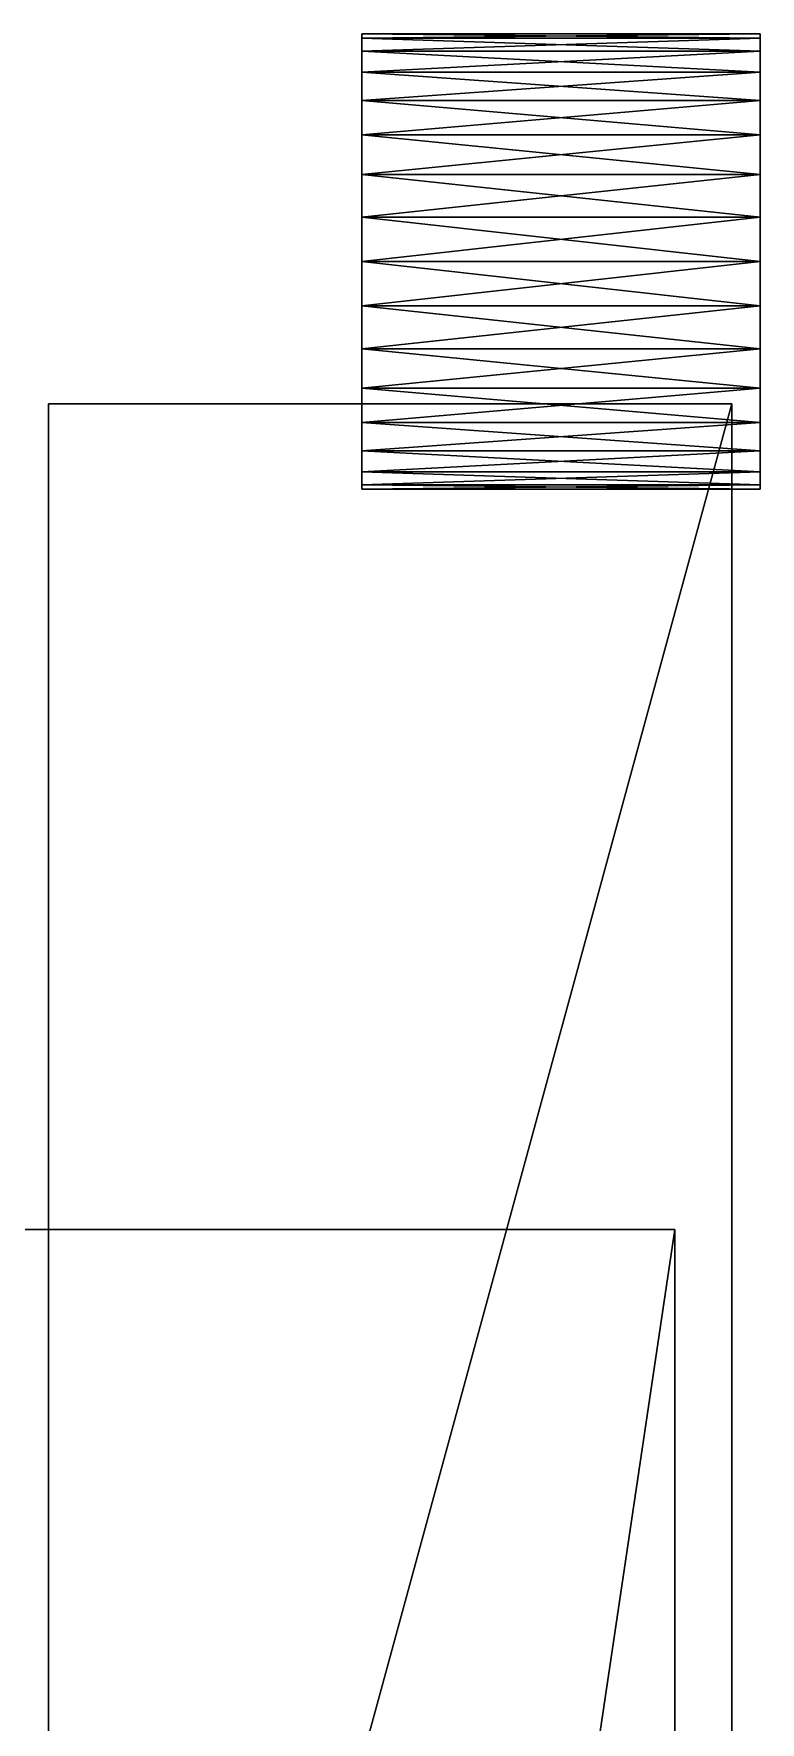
# Model space of a CAD drawing. Header units: millimetres. Extents: x -18 to 4450, y -985 to 970.
# Drawn here: x 3511.5 to 3537, y 672.7 to 732 of the extents above; entities that cross this region are included whole.
import ezdxf

# ---------------------------------------------------------------- set-up
doc = ezdxf.new("R2010")
doc.units = ezdxf.units.MM
for name, color, linetype in [('body__rear_right_tail_lamp_amber_upper_lens', 30, 'CONTINUOUS'), ('body__rear_right_tail_lamp_body_screw_1', 9, 'CONTINUOUS'), ('body__rear_right_tail_lamp_body_screw_2', 9, 'CONTINUOUS'), ('body__rear_right_tail_lamp_clear_lower_lens', 7, 'CONTINUOUS'), ('body__rear_right_tail_lamp_red_center_lens', 1, 'CONTINUOUS'), ('hard_top__rear_barn_door_right_subtle_crown', 40, 'CONTINUOUS')]:
    doc.layers.add(name, color=color, linetype=linetype)

msp = doc.modelspace()

# ---------------------------------------------------------------- linework, layer by layer
at = {"layer": 'body__rear_right_tail_lamp_amber_upper_lens'}
for points in [[(3512.000084, 630.999982, 981.999993), (3512.000084, 630.999982, 1024.000049), (3512.000084, 718.999982, 1024.000049)], [(3512.000084, 630.999982, 981.999993), (3512.000084, 718.999982, 1024.000049), (3512.000084, 718.999982, 981.999993)], [(3512.000084, 718.999982, 981.999993), (3512.000084, 718.999982, 1024.000049), (3536.000013, 718.999982, 1024.000049)], [(3512.000084, 718.999982, 981.999993), (3536.000013, 718.999982, 1024.000049), (3536.000013, 718.999982, 981.999993)], [(3512.000084, 630.999982, 1024.000049), (3536.000013, 630.999982, 1024.000049), (3536.000013, 718.999982, 1024.000049)], [(3512.000084, 630.999982, 1024.000049), (3536.000013, 718.999982, 1024.000049), (3512.000084, 718.999982, 1024.000049)], [(3512.000084, 630.999982, 981.999993), (3512.000084, 718.999982, 981.999993), (3536.000013, 718.999982, 981.999993)], [(3512.000084, 630.999982, 981.999993), (3536.000013, 718.999982, 981.999993), (3536.000013, 630.999982, 981.999993)], [(3536.000013, 630.999982, 981.999993), (3536.000013, 718.999982, 981.999993), (3536.000013, 718.999982, 1024.000049)], [(3536.000013, 630.999982, 981.999993), (3536.000013, 718.999982, 1024.000049), (3536.000013, 630.999982, 1024.000049)]]:
    msp.add_3dface(points, dxfattribs=at)
at = {"layer": 'body__rear_right_tail_lamp_body_screw_1'}
for points in [[(3523.000002, 731.999993, 1016.000032), (3536.999941, 731.999993, 1016.000032), (3536.999941, 731.846273, 1017.56072)], [(3523.000002, 731.999993, 1016.000032), (3536.999941, 731.846273, 1017.56072), (3523.000002, 731.846273, 1017.56072)], [(3523.000002, 723.999977, 1016.000032), (3523.000002, 731.846273, 1017.56072), (3523.000002, 731.999993, 1016.000032)], [(3523.000002, 731.846273, 1014.439225), (3536.999941, 731.846273, 1014.439225), (3536.999941, 731.999993, 1016.000032)], [(3523.000002, 731.846273, 1014.439225), (3536.999941, 731.999993, 1016.000032), (3523.000002, 731.999993, 1016.000032)], [(3523.000002, 723.999977, 1016.000032), (3523.000002, 731.999993, 1016.000032), (3523.000002, 731.846273, 1014.439225)], [(3523.000002, 731.846273, 1017.56072), (3536.999941, 731.846273, 1017.56072), (3536.999941, 731.391013, 1019.061446)], [(3523.000002, 731.846273, 1017.56072), (3536.999941, 731.391013, 1019.061446), (3523.000002, 731.391013, 1019.061446)], [(3523.000002, 723.999977, 1016.000032), (3523.000002, 731.391013, 1019.061446), (3523.000002, 731.846273, 1017.56072)], [(3523.000002, 731.391013, 1012.938499), (3536.999941, 731.391013, 1012.938499), (3536.999941, 731.846273, 1014.439225)], [(3523.000002, 731.391013, 1012.938499), (3536.999941, 731.846273, 1014.439225), (3523.000002, 731.846273, 1014.439225)], [(3523.000002, 723.999977, 1016.000032), (3523.000002, 731.846273, 1014.439225), (3523.000002, 731.391013, 1012.938499)], [(3536.999941, 723.999977, 1016.000032), (3536.999941, 731.999993, 1016.000032), (3536.999941, 731.846273, 1017.56072)], [(3536.999941, 723.999977, 1016.000032), (3536.999941, 731.846273, 1014.439225), (3536.999941, 731.999993, 1016.000032)], [(3536.999941, 723.999977, 1016.000032), (3536.999941, 731.846273, 1017.56072), (3536.999941, 731.391013, 1019.061446)], [(3536.999941, 723.999977, 1016.000032), (3536.999941, 731.391013, 1012.938499), (3536.999941, 731.846273, 1014.439225)], [(3523.000002, 731.391013, 1019.061446), (3536.999941, 731.391013, 1019.061446), (3536.999941, 730.651736, 1020.444512)], [(3523.000002, 731.391013, 1019.061446), (3536.999941, 730.651736, 1020.444512), (3523.000002, 730.651736, 1020.444512)], [(3523.000002, 723.999977, 1016.000032), (3523.000002, 730.651736, 1020.444512), (3523.000002, 731.391013, 1019.061446)], [(3523.000002, 730.651736, 1011.555433), (3536.999941, 730.651736, 1011.555433), (3536.999941, 731.391013, 1012.938499)], [(3523.000002, 730.651736, 1011.555433), (3536.999941, 731.391013, 1012.938499), (3523.000002, 731.391013, 1012.938499)], [(3523.000002, 723.999977, 1016.000032), (3523.000002, 731.391013, 1012.938499), (3523.000002, 730.651736, 1011.555433)], [(3536.999941, 723.999977, 1016.000032), (3536.999941, 731.391013, 1019.061446), (3536.999941, 730.651736, 1020.444512)], [(3536.999941, 723.999977, 1016.000032), (3536.999941, 730.651736, 1011.555433), (3536.999941, 731.391013, 1012.938499)], [(3523.000002, 730.651736, 1020.444512), (3536.999941, 730.651736, 1020.444512), (3536.999941, 729.656875, 1021.656871)], [(3523.000002, 730.651736, 1020.444512), (3536.999941, 729.656875, 1021.656871), (3523.000002, 729.656875, 1021.656871)], [(3523.000002, 723.999977, 1016.000032), (3523.000002, 729.656875, 1021.656871), (3523.000002, 730.651736, 1020.444512)], [(3523.000002, 729.656875, 1010.343194), (3536.999941, 729.656875, 1010.343194), (3536.999941, 730.651736, 1011.555433)], [(3523.000002, 729.656875, 1010.343194), (3536.999941, 730.651736, 1011.555433), (3523.000002, 730.651736, 1011.555433)], [(3523.000002, 723.999977, 1016.000032), (3523.000002, 730.651736, 1011.555433), (3523.000002, 729.656875, 1010.343194)], [(3536.999941, 723.999977, 1016.000032), (3536.999941, 730.651736, 1020.444512), (3536.999941, 729.656875, 1021.656871)], [(3536.999941, 723.999977, 1016.000032), (3536.999941, 729.656875, 1010.343194), (3536.999941, 730.651736, 1011.555433)], [(3523.000002, 729.656875, 1021.656871), (3536.999941, 729.656875, 1021.656871), (3536.999941, 728.444576, 1022.651792)], [(3523.000002, 729.656875, 1021.656871), (3536.999941, 728.444576, 1022.651792), (3523.000002, 728.444576, 1022.651792)], [(3523.000002, 723.999977, 1016.000032), (3523.000002, 728.444576, 1022.651792), (3523.000002, 729.656875, 1021.656871)], [(3523.000002, 728.444576, 1009.348273), (3536.999941, 728.444576, 1009.348273), (3536.999941, 729.656875, 1010.343194)], [(3523.000002, 728.444576, 1009.348273), (3536.999941, 729.656875, 1010.343194), (3523.000002, 729.656875, 1010.343194)], [(3523.000002, 723.999977, 1016.000032), (3523.000002, 729.656875, 1010.343194), (3523.000002, 728.444576, 1009.348273)], [(3536.999941, 723.999977, 1016.000032), (3536.999941, 729.656875, 1021.656871), (3536.999941, 728.444576, 1022.651792)], [(3536.999941, 723.999977, 1016.000032), (3536.999941, 728.444576, 1009.348273), (3536.999941, 729.656875, 1010.343194)], [(3523.000002, 728.444576, 1022.651792), (3536.999941, 728.444576, 1022.651792), (3536.999941, 727.06145, 1023.391008)], [(3523.000002, 728.444576, 1022.651792), (3536.999941, 727.06145, 1023.391008), (3523.000002, 727.06145, 1023.391008)], [(3523.000002, 723.999977, 1016.000032), (3523.000002, 727.06145, 1023.391008), (3523.000002, 728.444576, 1022.651792)], [(3523.000002, 727.06145, 1008.608937), (3536.999941, 727.06145, 1008.608937), (3536.999941, 728.444576, 1009.348273)], [(3523.000002, 727.06145, 1008.608937), (3536.999941, 728.444576, 1009.348273), (3523.000002, 728.444576, 1009.348273)], [(3523.000002, 723.999977, 1016.000032), (3523.000002, 728.444576, 1009.348273), (3523.000002, 727.06145, 1008.608937)], [(3536.999941, 723.999977, 1016.000032), (3536.999941, 728.444576, 1022.651792), (3536.999941, 727.06145, 1023.391008)], [(3536.999941, 723.999977, 1016.000032), (3536.999941, 727.06145, 1008.608937), (3536.999941, 728.444576, 1009.348273)], [(3523.000002, 727.06145, 1023.391008), (3536.999941, 727.06145, 1023.391008), (3536.999941, 725.560725, 1023.846269)], [(3523.000002, 727.06145, 1023.391008), (3536.999941, 725.560725, 1023.846269), (3523.000002, 725.560725, 1023.846269)], [(3523.000002, 723.999977, 1016.000032), (3523.000002, 725.560725, 1023.846269), (3523.000002, 727.06145, 1023.391008)], [(3523.000002, 725.560725, 1008.153677), (3536.999941, 725.560725, 1008.153677), (3536.999941, 727.06145, 1008.608937)], [(3523.000002, 725.560725, 1008.153677), (3536.999941, 727.06145, 1008.608937), (3523.000002, 727.06145, 1008.608937)], [(3523.000002, 723.999977, 1016.000032), (3523.000002, 727.06145, 1008.608937), (3523.000002, 725.560725, 1008.153677)], [(3536.999941, 723.999977, 1016.000032), (3536.999941, 727.06145, 1023.391008), (3536.999941, 725.560725, 1023.846269)], [(3536.999941, 723.999977, 1016.000032), (3536.999941, 725.560725, 1008.153677), (3536.999941, 727.06145, 1008.608937)], [(3523.000002, 725.560725, 1023.846269), (3536.999941, 725.560725, 1023.846269), (3536.999941, 723.999977, 1024.000049)], [(3523.000002, 725.560725, 1023.846269), (3536.999941, 723.999977, 1024.000049), (3523.000002, 723.999977, 1024.000049)], [(3523.000002, 723.999977, 1016.000032), (3523.000002, 723.999977, 1024.000049), (3523.000002, 725.560725, 1023.846269)], [(3523.000002, 723.999977, 1008.000016), (3536.999941, 723.999977, 1008.000016), (3536.999941, 725.560725, 1008.153677)], [(3523.000002, 723.999977, 1008.000016), (3536.999941, 725.560725, 1008.153677), (3523.000002, 725.560725, 1008.153677)], [(3523.000002, 723.999977, 1016.000032), (3523.000002, 725.560725, 1008.153677), (3523.000002, 723.999977, 1008.000016)], [(3536.999941, 723.999977, 1016.000032), (3536.999941, 725.560725, 1023.846269), (3536.999941, 723.999977, 1024.000049)], [(3536.999941, 723.999977, 1016.000032), (3536.999941, 723.999977, 1008.000016), (3536.999941, 725.560725, 1008.153677)], [(3523.000002, 723.999977, 1024.000049), (3536.999941, 723.999977, 1024.000049), (3536.999941, 722.439289, 1023.846269)], [(3523.000002, 723.999977, 1024.000049), (3536.999941, 722.439289, 1023.846269), (3523.000002, 722.439289, 1023.846269)], [(3523.000002, 723.999977, 1016.000032), (3523.000002, 722.439289, 1023.846269), (3523.000002, 723.999977, 1024.000049)], [(3523.000002, 723.999977, 1016.000032), (3523.000002, 720.938504, 1023.391008), (3523.000002, 722.439289, 1023.846269)], [(3523.000002, 723.999977, 1016.000032), (3523.000002, 719.555438, 1022.651792), (3523.000002, 720.938504, 1023.391008)], [(3523.000002, 723.999977, 1016.000032), (3523.000002, 718.343139, 1021.656871), (3523.000002, 719.555438, 1022.651792)], [(3523.000002, 723.999977, 1016.000032), (3523.000002, 717.348218, 1020.444512), (3523.000002, 718.343139, 1021.656871)], [(3523.000002, 723.999977, 1016.000032), (3523.000002, 716.608942, 1019.061446), (3523.000002, 717.348218, 1020.444512)], [(3523.000002, 723.999977, 1016.000032), (3523.000002, 716.153741, 1017.56072), (3523.000002, 716.608942, 1019.061446)], [(3523.000002, 723.999977, 1016.000032), (3523.000002, 716.000021, 1016.000032), (3523.000002, 716.153741, 1017.56072)], [(3523.000002, 723.999977, 1016.000032), (3523.000002, 716.153741, 1014.439225), (3523.000002, 716.000021, 1016.000032)], [(3523.000002, 723.999977, 1016.000032), (3523.000002, 716.608942, 1012.938499), (3523.000002, 716.153741, 1014.439225)], [(3523.000002, 723.999977, 1016.000032), (3523.000002, 717.348218, 1011.555433), (3523.000002, 716.608942, 1012.938499)], [(3523.000002, 723.999977, 1016.000032), (3523.000002, 718.343139, 1010.343194), (3523.000002, 717.348218, 1011.555433)], [(3523.000002, 723.999977, 1016.000032), (3523.000002, 719.555438, 1009.348273), (3523.000002, 718.343139, 1010.343194)], [(3523.000002, 723.999977, 1016.000032), (3523.000002, 720.938504, 1008.608937), (3523.000002, 719.555438, 1009.348273)], [(3523.000002, 723.999977, 1016.000032), (3523.000002, 722.439289, 1008.153677), (3523.000002, 720.938504, 1008.608937)], [(3523.000002, 722.439289, 1008.153677), (3536.999941, 722.439289, 1008.153677), (3536.999941, 723.999977, 1008.000016)], [(3523.000002, 722.439289, 1008.153677), (3536.999941, 723.999977, 1008.000016), (3523.000002, 723.999977, 1008.000016)], [(3523.000002, 723.999977, 1016.000032), (3523.000002, 723.999977, 1008.000016), (3523.000002, 722.439289, 1008.153677)], [(3536.999941, 723.999977, 1016.000032), (3536.999941, 723.999977, 1024.000049), (3536.999941, 722.439289, 1023.846269)], [(3536.999941, 723.999977, 1016.000032), (3536.999941, 722.439289, 1023.846269), (3536.999941, 720.938504, 1023.391008)], [(3536.999941, 723.999977, 1016.000032), (3536.999941, 720.938504, 1023.391008), (3536.999941, 719.555438, 1022.651792)], [(3536.999941, 723.999977, 1016.000032), (3536.999941, 719.555438, 1022.651792), (3536.999941, 718.343139, 1021.656871)], [(3536.999941, 723.999977, 1016.000032), (3536.999941, 718.343139, 1021.656871), (3536.999941, 717.348218, 1020.444512)], [(3536.999941, 723.999977, 1016.000032), (3536.999941, 717.348218, 1020.444512), (3536.999941, 716.608942, 1019.061446)], [(3536.999941, 723.999977, 1016.000032), (3536.999941, 716.608942, 1019.061446), (3536.999941, 716.153741, 1017.56072)], [(3536.999941, 723.999977, 1016.000032), (3536.999941, 716.153741, 1017.56072), (3536.999941, 716.000021, 1016.000032)], [(3536.999941, 723.999977, 1016.000032), (3536.999941, 716.000021, 1016.000032), (3536.999941, 716.153741, 1014.439225)], [(3536.999941, 723.999977, 1016.000032), (3536.999941, 716.153741, 1014.439225), (3536.999941, 716.608942, 1012.938499)], [(3536.999941, 723.999977, 1016.000032), (3536.999941, 716.608942, 1012.938499), (3536.999941, 717.348218, 1011.555433)], [(3536.999941, 723.999977, 1016.000032), (3536.999941, 717.348218, 1011.555433), (3536.999941, 718.343139, 1010.343194)], [(3536.999941, 723.999977, 1016.000032), (3536.999941, 718.343139, 1010.343194), (3536.999941, 719.555438, 1009.348273)], [(3536.999941, 723.999977, 1016.000032), (3536.999941, 719.555438, 1009.348273), (3536.999941, 720.938504, 1008.608937)], [(3536.999941, 723.999977, 1016.000032), (3536.999941, 720.938504, 1008.608937), (3536.999941, 722.439289, 1008.153677)], [(3536.999941, 723.999977, 1016.000032), (3536.999941, 722.439289, 1008.153677), (3536.999941, 723.999977, 1008.000016)], [(3523.000002, 722.439289, 1023.846269), (3536.999941, 722.439289, 1023.846269), (3536.999941, 720.938504, 1023.391008)], [(3523.000002, 722.439289, 1023.846269), (3536.999941, 720.938504, 1023.391008), (3523.000002, 720.938504, 1023.391008)], [(3523.000002, 720.938504, 1008.608937), (3536.999941, 720.938504, 1008.608937), (3536.999941, 722.439289, 1008.153677)], [(3523.000002, 720.938504, 1008.608937), (3536.999941, 722.439289, 1008.153677), (3523.000002, 722.439289, 1008.153677)], [(3523.000002, 720.938504, 1023.391008), (3536.999941, 720.938504, 1023.391008), (3536.999941, 719.555438, 1022.651792)], [(3523.000002, 720.938504, 1023.391008), (3536.999941, 719.555438, 1022.651792), (3523.000002, 719.555438, 1022.651792)], [(3523.000002, 719.555438, 1009.348273), (3536.999941, 719.555438, 1009.348273), (3536.999941, 720.938504, 1008.608937)], [(3523.000002, 719.555438, 1009.348273), (3536.999941, 720.938504, 1008.608937), (3523.000002, 720.938504, 1008.608937)], [(3523.000002, 719.555438, 1022.651792), (3536.999941, 719.555438, 1022.651792), (3536.999941, 718.343139, 1021.656871)], [(3523.000002, 719.555438, 1022.651792), (3536.999941, 718.343139, 1021.656871), (3523.000002, 718.343139, 1021.656871)], [(3523.000002, 718.343139, 1010.343194), (3536.999941, 718.343139, 1010.343194), (3536.999941, 719.555438, 1009.348273)], [(3523.000002, 718.343139, 1010.343194), (3536.999941, 719.555438, 1009.348273), (3523.000002, 719.555438, 1009.348273)], [(3523.000002, 718.343139, 1021.656871), (3536.999941, 718.343139, 1021.656871), (3536.999941, 717.348218, 1020.444512)], [(3523.000002, 718.343139, 1021.656871), (3536.999941, 717.348218, 1020.444512), (3523.000002, 717.348218, 1020.444512)], [(3523.000002, 717.348218, 1011.555433), (3536.999941, 717.348218, 1011.555433), (3536.999941, 718.343139, 1010.343194)], [(3523.000002, 717.348218, 1011.555433), (3536.999941, 718.343139, 1010.343194), (3523.000002, 718.343139, 1010.343194)], [(3523.000002, 717.348218, 1020.444512), (3536.999941, 717.348218, 1020.444512), (3536.999941, 716.608942, 1019.061446)], [(3523.000002, 717.348218, 1020.444512), (3536.999941, 716.608942, 1019.061446), (3523.000002, 716.608942, 1019.061446)], [(3523.000002, 716.608942, 1012.938499), (3536.999941, 716.608942, 1012.938499), (3536.999941, 717.348218, 1011.555433)], [(3523.000002, 716.608942, 1012.938499), (3536.999941, 717.348218, 1011.555433), (3523.000002, 717.348218, 1011.555433)], [(3523.000002, 716.608942, 1019.061446), (3536.999941, 716.608942, 1019.061446), (3536.999941, 716.153741, 1017.56072)], [(3523.000002, 716.608942, 1019.061446), (3536.999941, 716.153741, 1017.56072), (3523.000002, 716.153741, 1017.56072)], [(3523.000002, 716.153741, 1014.439225), (3536.999941, 716.153741, 1014.439225), (3536.999941, 716.608942, 1012.938499)], [(3523.000002, 716.153741, 1014.439225), (3536.999941, 716.608942, 1012.938499), (3523.000002, 716.608942, 1012.938499)], [(3523.000002, 716.153741, 1017.56072), (3536.999941, 716.153741, 1017.56072), (3536.999941, 716.000021, 1016.000032)], [(3523.000002, 716.153741, 1017.56072), (3536.999941, 716.000021, 1016.000032), (3523.000002, 716.000021, 1016.000032)], [(3523.000002, 716.000021, 1016.000032), (3536.999941, 716.000021, 1016.000032), (3536.999941, 716.153741, 1014.439225)], [(3523.000002, 716.000021, 1016.000032), (3536.999941, 716.153741, 1014.439225), (3523.000002, 716.153741, 1014.439225)]]:
    msp.add_3dface(points, dxfattribs=at)
at = {"layer": 'body__rear_right_tail_lamp_body_screw_2'}
for points in [[(3523.000002, 731.999993, 842.000008), (3536.999941, 731.999993, 842.000008), (3536.999941, 731.846273, 843.560696)], [(3523.000002, 731.999993, 842.000008), (3536.999941, 731.846273, 843.560696), (3523.000002, 731.846273, 843.560696)], [(3523.000002, 723.999977, 842.000008), (3523.000002, 731.846273, 843.560696), (3523.000002, 731.999993, 842.000008)], [(3523.000002, 731.846273, 840.43926), (3536.999941, 731.846273, 840.43926), (3536.999941, 731.999993, 842.000008)], [(3523.000002, 731.846273, 840.43926), (3536.999941, 731.999993, 842.000008), (3523.000002, 731.999993, 842.000008)], [(3523.000002, 723.999977, 842.000008), (3523.000002, 731.999993, 842.000008), (3523.000002, 731.846273, 840.43926)], [(3523.000002, 731.846273, 843.560696), (3536.999941, 731.846273, 843.560696), (3536.999941, 731.391013, 845.061481)], [(3523.000002, 731.846273, 843.560696), (3536.999941, 731.391013, 845.061481), (3523.000002, 731.391013, 845.061481)], [(3523.000002, 723.999977, 842.000008), (3523.000002, 731.391013, 845.061481), (3523.000002, 731.846273, 843.560696)], [(3523.000002, 731.391013, 838.938534), (3536.999941, 731.391013, 838.938534), (3536.999941, 731.846273, 840.43926)], [(3523.000002, 731.391013, 838.938534), (3536.999941, 731.846273, 840.43926), (3523.000002, 731.846273, 840.43926)], [(3523.000002, 723.999977, 842.000008), (3523.000002, 731.846273, 840.43926), (3523.000002, 731.391013, 838.938534)], [(3536.999941, 723.999977, 842.000008), (3536.999941, 731.999993, 842.000008), (3536.999941, 731.846273, 843.560696)], [(3536.999941, 723.999977, 842.000008), (3536.999941, 731.846273, 840.43926), (3536.999941, 731.999993, 842.000008)], [(3536.999941, 723.999977, 842.000008), (3536.999941, 731.846273, 843.560696), (3536.999941, 731.391013, 845.061481)], [(3536.999941, 723.999977, 842.000008), (3536.999941, 731.391013, 838.938534), (3536.999941, 731.846273, 840.43926)], [(3523.000002, 731.391013, 845.061481), (3536.999941, 731.391013, 845.061481), (3536.999941, 730.651736, 846.444547)], [(3523.000002, 731.391013, 845.061481), (3536.999941, 730.651736, 846.444547), (3523.000002, 730.651736, 846.444547)], [(3523.000002, 723.999977, 842.000008), (3523.000002, 730.651736, 846.444547), (3523.000002, 731.391013, 845.061481)], [(3523.000002, 730.651736, 837.555408), (3536.999941, 730.651736, 837.555408), (3536.999941, 731.391013, 838.938534)], [(3523.000002, 730.651736, 837.555408), (3536.999941, 731.391013, 838.938534), (3523.000002, 731.391013, 838.938534)], [(3523.000002, 723.999977, 842.000008), (3523.000002, 731.391013, 838.938534), (3523.000002, 730.651736, 837.555408)], [(3536.999941, 723.999977, 842.000008), (3536.999941, 731.391013, 845.061481), (3536.999941, 730.651736, 846.444547)], [(3536.999941, 723.999977, 842.000008), (3536.999941, 730.651736, 837.555408), (3536.999941, 731.391013, 838.938534)], [(3523.000002, 730.651736, 846.444547), (3536.999941, 730.651736, 846.444547), (3536.999941, 729.656875, 847.656846)], [(3523.000002, 730.651736, 846.444547), (3536.999941, 729.656875, 847.656846), (3523.000002, 729.656875, 847.656846)], [(3523.000002, 723.999977, 842.000008), (3523.000002, 729.656875, 847.656846), (3523.000002, 730.651736, 846.444547)], [(3523.000002, 729.656875, 836.343169), (3536.999941, 729.656875, 836.343169), (3536.999941, 730.651736, 837.555408)], [(3523.000002, 729.656875, 836.343169), (3536.999941, 730.651736, 837.555408), (3523.000002, 730.651736, 837.555408)], [(3523.000002, 723.999977, 842.000008), (3523.000002, 730.651736, 837.555408), (3523.000002, 729.656875, 836.343169)], [(3536.999941, 723.999977, 842.000008), (3536.999941, 730.651736, 846.444547), (3536.999941, 729.656875, 847.656846)], [(3536.999941, 723.999977, 842.000008), (3536.999941, 729.656875, 836.343169), (3536.999941, 730.651736, 837.555408)], [(3523.000002, 729.656875, 847.656846), (3536.999941, 729.656875, 847.656846), (3536.999941, 728.444576, 848.651767)], [(3523.000002, 729.656875, 847.656846), (3536.999941, 728.444576, 848.651767), (3523.000002, 728.444576, 848.651767)], [(3523.000002, 723.999977, 842.000008), (3523.000002, 728.444576, 848.651767), (3523.000002, 729.656875, 847.656846)], [(3523.000002, 728.444576, 835.348248), (3536.999941, 728.444576, 835.348248), (3536.999941, 729.656875, 836.343169)], [(3523.000002, 728.444576, 835.348248), (3536.999941, 729.656875, 836.343169), (3523.000002, 729.656875, 836.343169)], [(3523.000002, 723.999977, 842.000008), (3523.000002, 729.656875, 836.343169), (3523.000002, 728.444576, 835.348248)], [(3536.999941, 723.999977, 842.000008), (3536.999941, 729.656875, 847.656846), (3536.999941, 728.444576, 848.651767)], [(3536.999941, 723.999977, 842.000008), (3536.999941, 728.444576, 835.348248), (3536.999941, 729.656875, 836.343169)], [(3523.000002, 728.444576, 848.651767), (3536.999941, 728.444576, 848.651767), (3536.999941, 727.06145, 849.391043)], [(3523.000002, 728.444576, 848.651767), (3536.999941, 727.06145, 849.391043), (3523.000002, 727.06145, 849.391043)], [(3523.000002, 723.999977, 842.000008), (3523.000002, 727.06145, 849.391043), (3523.000002, 728.444576, 848.651767)], [(3523.000002, 727.06145, 834.608972), (3536.999941, 727.06145, 834.608972), (3536.999941, 728.444576, 835.348248)], [(3523.000002, 727.06145, 834.608972), (3536.999941, 728.444576, 835.348248), (3523.000002, 728.444576, 835.348248)], [(3523.000002, 723.999977, 842.000008), (3523.000002, 728.444576, 835.348248), (3523.000002, 727.06145, 834.608972)], [(3536.999941, 723.999977, 842.000008), (3536.999941, 728.444576, 848.651767), (3536.999941, 727.06145, 849.391043)], [(3536.999941, 723.999977, 842.000008), (3536.999941, 727.06145, 834.608972), (3536.999941, 728.444576, 835.348248)], [(3523.000002, 727.06145, 849.391043), (3536.999941, 727.06145, 849.391043), (3536.999941, 725.560725, 849.846303)], [(3523.000002, 727.06145, 849.391043), (3536.999941, 725.560725, 849.846303), (3523.000002, 725.560725, 849.846303)], [(3523.000002, 723.999977, 842.000008), (3523.000002, 725.560725, 849.846303), (3523.000002, 727.06145, 849.391043)], [(3523.000002, 725.560725, 834.153712), (3536.999941, 725.560725, 834.153712), (3536.999941, 727.06145, 834.608972)], [(3523.000002, 725.560725, 834.153712), (3536.999941, 727.06145, 834.608972), (3523.000002, 727.06145, 834.608972)], [(3523.000002, 723.999977, 842.000008), (3523.000002, 727.06145, 834.608972), (3523.000002, 725.560725, 834.153712)], [(3536.999941, 723.999977, 842.000008), (3536.999941, 727.06145, 849.391043), (3536.999941, 725.560725, 849.846303)], [(3536.999941, 723.999977, 842.000008), (3536.999941, 725.560725, 834.153712), (3536.999941, 727.06145, 834.608972)], [(3523.000002, 725.560725, 849.846303), (3536.999941, 725.560725, 849.846303), (3536.999941, 723.999977, 850.000024)], [(3523.000002, 725.560725, 849.846303), (3536.999941, 723.999977, 850.000024), (3523.000002, 723.999977, 850.000024)], [(3523.000002, 723.999977, 842.000008), (3523.000002, 723.999977, 850.000024), (3523.000002, 725.560725, 849.846303)], [(3523.000002, 723.999977, 833.999991), (3536.999941, 723.999977, 833.999991), (3536.999941, 725.560725, 834.153712)], [(3523.000002, 723.999977, 833.999991), (3536.999941, 725.560725, 834.153712), (3523.000002, 725.560725, 834.153712)], [(3523.000002, 723.999977, 842.000008), (3523.000002, 725.560725, 834.153712), (3523.000002, 723.999977, 833.999991)], [(3536.999941, 723.999977, 842.000008), (3536.999941, 725.560725, 849.846303), (3536.999941, 723.999977, 850.000024)], [(3536.999941, 723.999977, 842.000008), (3536.999941, 723.999977, 833.999991), (3536.999941, 725.560725, 834.153712)], [(3523.000002, 723.999977, 850.000024), (3536.999941, 723.999977, 850.000024), (3536.999941, 722.439289, 849.846303)], [(3523.000002, 723.999977, 850.000024), (3536.999941, 722.439289, 849.846303), (3523.000002, 722.439289, 849.846303)], [(3523.000002, 723.999977, 842.000008), (3523.000002, 722.439289, 849.846303), (3523.000002, 723.999977, 850.000024)], [(3523.000002, 723.999977, 842.000008), (3523.000002, 720.938504, 849.391043), (3523.000002, 722.439289, 849.846303)], [(3523.000002, 723.999977, 842.000008), (3523.000002, 719.555438, 848.651767), (3523.000002, 720.938504, 849.391043)], [(3523.000002, 723.999977, 842.000008), (3523.000002, 718.343139, 847.656846), (3523.000002, 719.555438, 848.651767)], [(3523.000002, 723.999977, 842.000008), (3523.000002, 717.348218, 846.444547), (3523.000002, 718.343139, 847.656846)], [(3523.000002, 723.999977, 842.000008), (3523.000002, 716.608942, 845.061481), (3523.000002, 717.348218, 846.444547)], [(3523.000002, 723.999977, 842.000008), (3523.000002, 716.153741, 843.560696), (3523.000002, 716.608942, 845.061481)], [(3523.000002, 723.999977, 842.000008), (3523.000002, 716.000021, 842.000008), (3523.000002, 716.153741, 843.560696)], [(3523.000002, 723.999977, 842.000008), (3523.000002, 716.153741, 840.43926), (3523.000002, 716.000021, 842.000008)], [(3523.000002, 723.999977, 842.000008), (3523.000002, 716.608942, 838.938534), (3523.000002, 716.153741, 840.43926)], [(3523.000002, 723.999977, 842.000008), (3523.000002, 717.348218, 837.555408), (3523.000002, 716.608942, 838.938534)], [(3523.000002, 723.999977, 842.000008), (3523.000002, 718.343139, 836.343169), (3523.000002, 717.348218, 837.555408)], [(3523.000002, 723.999977, 842.000008), (3523.000002, 719.555438, 835.348248), (3523.000002, 718.343139, 836.343169)], [(3523.000002, 723.999977, 842.000008), (3523.000002, 720.938504, 834.608972), (3523.000002, 719.555438, 835.348248)], [(3523.000002, 723.999977, 842.000008), (3523.000002, 722.439289, 834.153712), (3523.000002, 720.938504, 834.608972)], [(3523.000002, 722.439289, 834.153712), (3536.999941, 722.439289, 834.153712), (3536.999941, 723.999977, 833.999991)], [(3523.000002, 722.439289, 834.153712), (3536.999941, 723.999977, 833.999991), (3523.000002, 723.999977, 833.999991)], [(3523.000002, 723.999977, 842.000008), (3523.000002, 723.999977, 833.999991), (3523.000002, 722.439289, 834.153712)], [(3536.999941, 723.999977, 842.000008), (3536.999941, 723.999977, 850.000024), (3536.999941, 722.439289, 849.846303)], [(3536.999941, 723.999977, 842.000008), (3536.999941, 722.439289, 849.846303), (3536.999941, 720.938504, 849.391043)], [(3536.999941, 723.999977, 842.000008), (3536.999941, 720.938504, 849.391043), (3536.999941, 719.555438, 848.651767)], [(3536.999941, 723.999977, 842.000008), (3536.999941, 719.555438, 848.651767), (3536.999941, 718.343139, 847.656846)], [(3536.999941, 723.999977, 842.000008), (3536.999941, 718.343139, 847.656846), (3536.999941, 717.348218, 846.444547)], [(3536.999941, 723.999977, 842.000008), (3536.999941, 717.348218, 846.444547), (3536.999941, 716.608942, 845.061481)], [(3536.999941, 723.999977, 842.000008), (3536.999941, 716.608942, 845.061481), (3536.999941, 716.153741, 843.560696)], [(3536.999941, 723.999977, 842.000008), (3536.999941, 716.153741, 843.560696), (3536.999941, 716.000021, 842.000008)], [(3536.999941, 723.999977, 842.000008), (3536.999941, 716.000021, 842.000008), (3536.999941, 716.153741, 840.43926)], [(3536.999941, 723.999977, 842.000008), (3536.999941, 716.153741, 840.43926), (3536.999941, 716.608942, 838.938534)], [(3536.999941, 723.999977, 842.000008), (3536.999941, 716.608942, 838.938534), (3536.999941, 717.348218, 837.555408)], [(3536.999941, 723.999977, 842.000008), (3536.999941, 717.348218, 837.555408), (3536.999941, 718.343139, 836.343169)], [(3536.999941, 723.999977, 842.000008), (3536.999941, 718.343139, 836.343169), (3536.999941, 719.555438, 835.348248)], [(3536.999941, 723.999977, 842.000008), (3536.999941, 719.555438, 835.348248), (3536.999941, 720.938504, 834.608972)], [(3536.999941, 723.999977, 842.000008), (3536.999941, 720.938504, 834.608972), (3536.999941, 722.439289, 834.153712)], [(3536.999941, 723.999977, 842.000008), (3536.999941, 722.439289, 834.153712), (3536.999941, 723.999977, 833.999991)], [(3523.000002, 722.439289, 849.846303), (3536.999941, 722.439289, 849.846303), (3536.999941, 720.938504, 849.391043)], [(3523.000002, 722.439289, 849.846303), (3536.999941, 720.938504, 849.391043), (3523.000002, 720.938504, 849.391043)], [(3523.000002, 720.938504, 834.608972), (3536.999941, 720.938504, 834.608972), (3536.999941, 722.439289, 834.153712)], [(3523.000002, 720.938504, 834.608972), (3536.999941, 722.439289, 834.153712), (3523.000002, 722.439289, 834.153712)], [(3523.000002, 720.938504, 849.391043), (3536.999941, 720.938504, 849.391043), (3536.999941, 719.555438, 848.651767)], [(3523.000002, 720.938504, 849.391043), (3536.999941, 719.555438, 848.651767), (3523.000002, 719.555438, 848.651767)], [(3523.000002, 719.555438, 835.348248), (3536.999941, 719.555438, 835.348248), (3536.999941, 720.938504, 834.608972)], [(3523.000002, 719.555438, 835.348248), (3536.999941, 720.938504, 834.608972), (3523.000002, 720.938504, 834.608972)], [(3523.000002, 719.555438, 848.651767), (3536.999941, 719.555438, 848.651767), (3536.999941, 718.343139, 847.656846)], [(3523.000002, 719.555438, 848.651767), (3536.999941, 718.343139, 847.656846), (3523.000002, 718.343139, 847.656846)], [(3523.000002, 718.343139, 836.343169), (3536.999941, 718.343139, 836.343169), (3536.999941, 719.555438, 835.348248)], [(3523.000002, 718.343139, 836.343169), (3536.999941, 719.555438, 835.348248), (3523.000002, 719.555438, 835.348248)], [(3523.000002, 718.343139, 847.656846), (3536.999941, 718.343139, 847.656846), (3536.999941, 717.348218, 846.444547)], [(3523.000002, 718.343139, 847.656846), (3536.999941, 717.348218, 846.444547), (3523.000002, 717.348218, 846.444547)], [(3523.000002, 717.348218, 837.555408), (3536.999941, 717.348218, 837.555408), (3536.999941, 718.343139, 836.343169)], [(3523.000002, 717.348218, 837.555408), (3536.999941, 718.343139, 836.343169), (3523.000002, 718.343139, 836.343169)], [(3523.000002, 717.348218, 846.444547), (3536.999941, 717.348218, 846.444547), (3536.999941, 716.608942, 845.061481)], [(3523.000002, 717.348218, 846.444547), (3536.999941, 716.608942, 845.061481), (3523.000002, 716.608942, 845.061481)], [(3523.000002, 716.608942, 838.938534), (3536.999941, 716.608942, 838.938534), (3536.999941, 717.348218, 837.555408)], [(3523.000002, 716.608942, 838.938534), (3536.999941, 717.348218, 837.555408), (3523.000002, 717.348218, 837.555408)], [(3523.000002, 716.608942, 845.061481), (3536.999941, 716.608942, 845.061481), (3536.999941, 716.153741, 843.560696)], [(3523.000002, 716.608942, 845.061481), (3536.999941, 716.153741, 843.560696), (3523.000002, 716.153741, 843.560696)], [(3523.000002, 716.153741, 840.43926), (3536.999941, 716.153741, 840.43926), (3536.999941, 716.608942, 838.938534)], [(3523.000002, 716.153741, 840.43926), (3536.999941, 716.608942, 838.938534), (3523.000002, 716.608942, 838.938534)], [(3523.000002, 716.153741, 843.560696), (3536.999941, 716.153741, 843.560696), (3536.999941, 716.000021, 842.000008)], [(3523.000002, 716.153741, 843.560696), (3536.999941, 716.000021, 842.000008), (3523.000002, 716.000021, 842.000008)], [(3523.000002, 716.000021, 842.000008), (3536.999941, 716.000021, 842.000008), (3536.999941, 716.153741, 840.43926)], [(3523.000002, 716.000021, 842.000008), (3536.999941, 716.153741, 840.43926), (3523.000002, 716.153741, 840.43926)]]:
    msp.add_3dface(points, dxfattribs=at)
at = {"layer": 'body__rear_right_tail_lamp_clear_lower_lens'}
for points in [[(3512.000084, 630.999982, 878.000021), (3512.000084, 630.999982, 920.000017), (3512.000084, 718.999982, 920.000017)], [(3512.000084, 630.999982, 878.000021), (3512.000084, 718.999982, 920.000017), (3512.000084, 718.999982, 878.000021)], [(3512.000084, 718.999982, 878.000021), (3512.000084, 718.999982, 920.000017), (3536.000013, 718.999982, 920.000017)], [(3512.000084, 718.999982, 878.000021), (3536.000013, 718.999982, 920.000017), (3536.000013, 718.999982, 878.000021)], [(3512.000084, 630.999982, 920.000017), (3536.000013, 630.999982, 920.000017), (3536.000013, 718.999982, 920.000017)], [(3512.000084, 630.999982, 920.000017), (3536.000013, 718.999982, 920.000017), (3512.000084, 718.999982, 920.000017)], [(3512.000084, 630.999982, 878.000021), (3512.000084, 718.999982, 878.000021), (3536.000013, 718.999982, 878.000021)], [(3512.000084, 630.999982, 878.000021), (3536.000013, 718.999982, 878.000021), (3536.000013, 630.999982, 878.000021)], [(3536.000013, 630.999982, 878.000021), (3536.000013, 718.999982, 878.000021), (3536.000013, 718.999982, 920.000017)], [(3536.000013, 630.999982, 878.000021), (3536.000013, 718.999982, 920.000017), (3536.000013, 630.999982, 920.000017)]]:
    msp.add_3dface(points, dxfattribs=at)
at = {"layer": 'body__rear_right_tail_lamp_red_center_lens'}
for points in [[(3512.000084, 630.999982, 930.000007), (3512.000084, 630.999982, 972.000003), (3512.000084, 718.999982, 972.000003)], [(3512.000084, 630.999982, 930.000007), (3512.000084, 718.999982, 972.000003), (3512.000084, 718.999982, 930.000007)], [(3512.000084, 718.999982, 930.000007), (3512.000084, 718.999982, 972.000003), (3536.000013, 718.999982, 972.000003)], [(3512.000084, 718.999982, 930.000007), (3536.000013, 718.999982, 972.000003), (3536.000013, 718.999982, 930.000007)], [(3512.000084, 630.999982, 972.000003), (3536.000013, 630.999982, 972.000003), (3536.000013, 718.999982, 972.000003)], [(3512.000084, 630.999982, 972.000003), (3536.000013, 718.999982, 972.000003), (3512.000084, 718.999982, 972.000003)], [(3512.000084, 630.999982, 930.000007), (3512.000084, 718.999982, 930.000007), (3536.000013, 718.999982, 930.000007)], [(3512.000084, 630.999982, 930.000007), (3536.000013, 718.999982, 930.000007), (3536.000013, 630.999982, 930.000007)], [(3536.000013, 630.999982, 930.000007), (3536.000013, 718.999982, 930.000007), (3536.000013, 718.999982, 972.000003)], [(3536.000013, 630.999982, 930.000007), (3536.000013, 718.999982, 972.000003), (3536.000013, 630.999982, 972.000003)]]:
    msp.add_3dface(points, dxfattribs=at)
at = {"layer": 'hard_top__rear_barn_door_right_subtle_crown'}
for points in [[(3483.999968, 354.000002, 938.000023), (3533.99992, 354.000002, 941.999972), (3533.99992, 689.999998, 924.000025)], [(3483.999968, 354.000002, 938.000023), (3533.99992, 689.999998, 924.000025), (3483.999968, 689.999998, 920.000017)], [(3483.999968, 354.000002, 921.999991), (3483.999968, 689.999998, 903.999984), (3533.99992, 689.999998, 907.999992)], [(3483.999968, 354.000002, 921.999991), (3533.99992, 689.999998, 907.999992), (3533.99992, 354.000002, 925.999999)], [(3483.999968, 689.999998, 920.000017), (3533.99992, 689.999998, 924.000025), (3533.99992, 689.999998, 907.999992)], [(3483.999968, 689.999998, 920.000017), (3533.99992, 689.999998, 907.999992), (3483.999968, 689.999998, 903.999984)], [(3533.99992, 354.000002, 941.999972), (3533.99992, 354.000002, 925.999999), (3533.99992, 689.999998, 907.999992)], [(3533.99992, 354.000002, 941.999972), (3533.99992, 689.999998, 907.999992), (3533.99992, 689.999998, 924.000025)]]:
    msp.add_3dface(points, dxfattribs=at)

doc.saveas('drawing.dxf')
